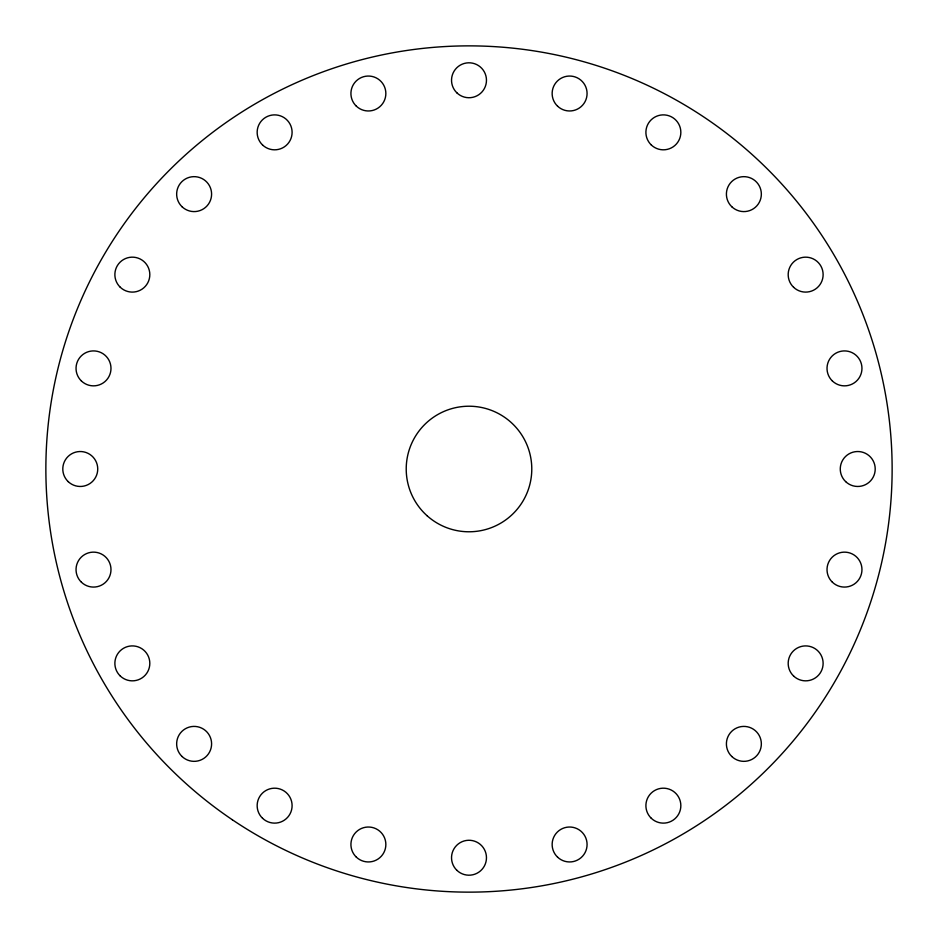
<?xml version="1.0" encoding="UTF-8"?>
<svg xmlns="http://www.w3.org/2000/svg" width="938" height="938" viewBox="0 0 938 938"><rect width="100%" height="100%" fill="white"/><g stroke="black" fill="none" stroke-linecap="round" stroke-linejoin="round"><path stroke-width="1.41" d="M845.654 481.616A17.47 17.47 0 0 0 874.708 473.151A17.47 17.47 0 0 0 852.853 452.222A17.47 17.47 0 0 0 845.654 481.616M793.571 287.251A17.47 17.47 0 0 0 822.626 278.785A17.47 17.47 0 0 0 800.771 257.856A17.47 17.47 0 0 0 793.571 287.251M731.792 206.747A17.47 17.47 0 0 0 760.847 198.27A17.47 17.47 0 0 0 738.992 177.352A17.47 17.47 0 0 0 731.792 206.747M832.405 381.004A17.47 17.47 0 0 0 861.459 372.538A17.47 17.47 0 0 0 839.604 351.609A17.47 17.47 0 0 0 832.405 381.004M832.405 582.228A17.47 17.47 0 0 0 861.459 573.763A17.47 17.47 0 0 0 839.604 552.834A17.47 17.47 0 0 0 832.405 582.228M793.571 675.993A17.47 17.47 0 0 0 822.626 667.516A17.47 17.47 0 0 0 800.771 646.599A17.47 17.47 0 0 0 793.571 675.993M731.792 756.497A17.47 17.47 0 0 0 760.847 748.032A17.47 17.47 0 0 0 738.992 727.102A17.47 17.47 0 0 0 731.792 756.497M81.43 582.228A17.47 17.47 0 0 0 110.485 573.763A17.47 17.47 0 0 0 88.618 552.834A17.47 17.47 0 0 0 81.43 582.228M120.263 675.993A17.47 17.47 0 0 0 149.318 667.516A17.47 17.47 0 0 0 127.451 646.599A17.47 17.47 0 0 0 120.263 675.993M68.181 481.616A17.47 17.47 0 0 0 97.235 473.151A17.47 17.47 0 0 0 75.38 452.222A17.47 17.47 0 0 0 68.181 481.616M81.43 381.004A17.47 17.47 0 0 0 110.485 372.538A17.47 17.47 0 0 0 88.618 351.609A17.47 17.47 0 0 0 81.43 381.004M182.042 206.747A17.47 17.47 0 0 0 211.097 198.27A17.47 17.47 0 0 0 189.23 177.352A17.47 17.47 0 0 0 182.042 206.747M120.263 287.251A17.47 17.47 0 0 0 149.318 278.785A17.47 17.47 0 0 0 127.451 257.856A17.47 17.47 0 0 0 120.263 287.251M262.546 144.968A17.47 17.47 0 0 0 291.601 136.502A17.47 17.47 0 0 0 269.745 115.573A17.47 17.47 0 0 0 262.546 144.968M356.311 106.135A17.47 17.47 0 0 0 385.354 97.658A17.47 17.47 0 0 0 363.498 76.74A17.47 17.47 0 0 0 356.311 106.135M456.923 92.885A17.47 17.47 0 0 0 485.966 84.42A17.47 17.47 0 0 0 464.111 63.491A17.47 17.47 0 0 0 456.923 92.885M651.289 144.968A17.47 17.47 0 0 0 680.343 136.502A17.47 17.47 0 0 0 658.476 115.573A17.47 17.47 0 0 0 651.289 144.968M557.535 106.135A17.47 17.47 0 0 0 586.578 97.658A17.47 17.47 0 0 0 564.723 76.74A17.47 17.47 0 0 0 557.535 106.135M456.923 870.358A17.47 17.47 0 0 0 485.966 861.893A17.47 17.47 0 0 0 464.111 840.964A17.47 17.47 0 0 0 456.923 870.358M262.546 818.276A17.47 17.47 0 0 0 291.601 809.811A17.47 17.47 0 0 0 269.745 788.881A17.47 17.47 0 0 0 262.546 818.276M356.311 857.109A17.47 17.47 0 0 0 385.354 848.644A17.47 17.47 0 0 0 363.498 827.715A17.47 17.47 0 0 0 356.311 857.109M557.535 857.109A17.47 17.47 0 0 0 586.578 848.644A17.47 17.47 0 0 0 564.723 827.715A17.47 17.47 0 0 0 557.535 857.109M651.289 818.276A17.47 17.47 0 0 0 680.343 809.811A17.47 17.47 0 0 0 658.476 788.881A17.47 17.47 0 0 0 651.289 818.276M232.354 819.777A423.132 423.132 0 0 0 891.1 498.559A423.132 423.132 0 0 0 283.546 88.676A423.132 423.132 0 0 0 232.354 819.777M427.259 515.9A62.787 62.787 0 0 0 530.486 481.698A62.787 62.787 0 0 0 449.255 409.402A62.787 62.787 0 0 0 427.259 515.9M182.042 756.497A17.47 17.47 0 0 0 211.097 748.032A17.47 17.47 0 0 0 189.23 727.102A17.47 17.47 0 0 0 182.042 756.497"/></g></svg>
